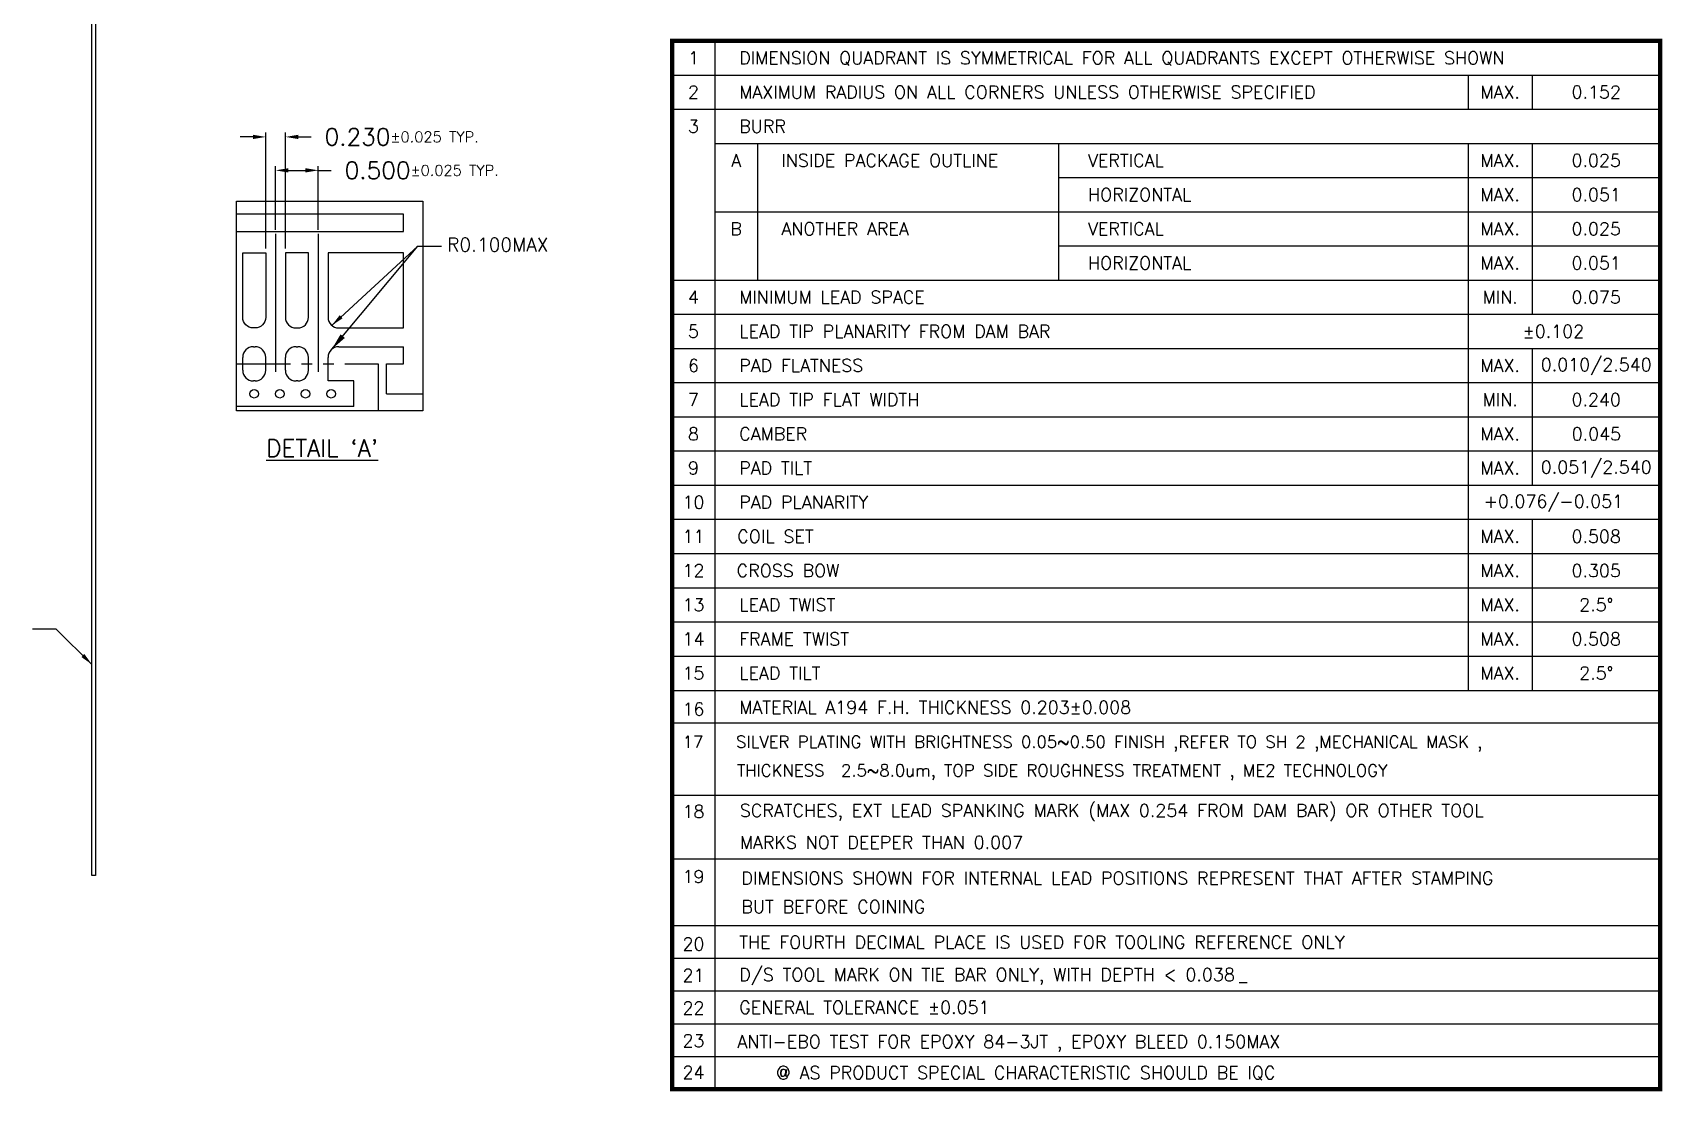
# Model space of a CAD drawing. Extents: x -204 to -64, y -54 to 30.
# Drawn here: x -143.6 to -67.3, y -53.2 to -3.6 of the extents above; entities that cross this region are included whole.
import ezdxf
from ezdxf.enums import TextEntityAlignment as Align
from ezdxf.lldxf.tags import DXFTag

# ---------------------------------------------------------------- set-up
doc = ezdxf.new("R2010")
doc.units = 0
doc.header["$LTSCALE"] = 8
doc.header["$MEASUREMENT"] = 0
doc.linetypes.add('PHANTOM', pattern=[63.5, 31.75, -6.35, 6.35, -6.35, 6.35, -6.35])
for name, color, linetype in [('BTM', 7, 'HIDDEN'), ('DIM', 7, 'Continuous'), ('LF-LINE', 1, 'Continuous'), ('PKG-OUT', 1, 'PHANTOM')]:
    doc.layers.add(name, color=color, linetype=linetype)
doc.styles.add('SIMPLEX', font='SIMPLEX.shx', dxfattribs={"height": 0.7})
doc.styles.get("Standard").update_dxf_attribs({"font": 'SIMPLEX.shx', "height": 0.8})
tags = doc.linetypes.add('HIDDEN', pattern=[0.375, 0.25, -0.125]).pattern_tags.tags
tags[6:7] = [DXFTag(74, 4), DXFTag(75, 0), DXFTag(340, '0'), DXFTag(46, 1.0), DXFTag(50, 0.0), DXFTag(44, 0.0), DXFTag(45, 0.0)]
tags[4:5] = [DXFTag(74, 4), DXFTag(75, 0), DXFTag(340, '0'), DXFTag(46, 1.0), DXFTag(50, 0.0), DXFTag(44, 0.0), DXFTag(45, 0.0)]
doc.dimstyles.new('LF', dxfattribs={"dimtxt": 0.8, "dimasz": 0.6, "dimexe": 0.2, "dimexo": 0.2, "dimgap": 0.2, "dimtad": 0, "dimdec": 3, "dimlfac": 1.25, "dimzin": 0, "dimdsep": 46, "dimtxsty": 'Standard', "dimcen": 0.2, "dimclrd": 2, "dimclre": 2, "dimclrt": 256, "dimadec": 0, "dimazin": 0, "dimtfac": 1, "dimtdec": 3, "dimtofl": 0, "dimtmove": 0, "dimatfit": 3, "dimfxl": 1, "dimtolj": 1, "dimtzin": 0, "dimarcsym": 0})
doc.dimstyles.new('UNIT', dxfattribs={"dimtxt": 0.7, "dimasz": 0.8, "dimexe": 0.2, "dimexo": 0.2, "dimgap": 0.2, "dimtad": 0, "dimdec": 3, "dimlfac": 0.15625, "dimzin": 0, "dimdsep": 46, "dimtxsty": 'SIMPLEX', "dimcen": 0.2, "dimclrd": 2, "dimclre": 2, "dimclrt": 256, "dimadec": 0, "dimazin": 0, "dimtfac": 1, "dimtdec": 3, "dimtofl": 0, "dimtmove": 0, "dimatfit": 3, "dimfxl": 1, "dimtolj": 1, "dimtzin": 0, "dimlwd": -1, "dimlwe": -1, "dimarcsym": 0})

# ---------------------------------------------------------------- blocks, each defined once
blk = doc.blocks.new('*D108')
at = {"layer": 'DEFPOINTS', "color": 0, "transparency": 16777216}
for p in [(78.414, -277.487), (76.414, -280.466), (78.414, -280.466)]:
    blk.add_point(p, dxfattribs=at)
at = {"layer": 'DIM', "color": 2, "lineweight": -2, "transparency": 16777216}
for p, q in [((76.414, -280.266), (76.414, -277.287)), ((77.014, -277.487), (77.814, -277.487)), ((78.414, -280.266), (78.414, -277.287)), ((78.414, -277.487), (79.014, -277.487))]:
    blk.add_line(p, q, dxfattribs=at)
at = {"layer": 'DIM', "color": 2, "transparency": 16777216}
for points in [[(77.014, -277.387), (77.014, -277.587), (76.414, -277.487)], [(77.814, -277.387), (77.814, -277.587), (78.414, -277.487)]]:
    blk.add_solid(points, dxfattribs=at)
at = {"layer": 'DIM', "transparency": 16777216, "insert": (83.262, -277.487), "char_height": 0.8, "attachment_point": 5}
blk.add_mtext('\\A1;0.500{\\H0.625x;%%P0.025 TYP.}', dxfattribs=at)
blk = doc.blocks.new('*D109')
at = {"layer": 'DEFPOINTS', "color": 0, "transparency": 16777216}
for p in [(76.874, -275.922), (75.954, -281.345), (76.874, -281.345)]:
    blk.add_point(p, dxfattribs=at)
at = {"layer": 'DIM', "color": 2, "lineweight": -2, "transparency": 16777216}
for p, q in [((75.354, -275.922), (74.754, -275.922)), ((75.954, -281.145), (75.954, -275.722)), ((76.874, -281.145), (76.874, -275.722)), ((77.474, -275.922), (78.074, -275.922))]:
    blk.add_line(p, q, dxfattribs=at)
at = {"layer": 'DIM', "color": 2, "transparency": 16777216}
for points in [[(75.354, -275.822), (75.354, -276.022), (75.954, -275.922)], [(77.474, -275.822), (77.474, -276.022), (76.874, -275.922)]]:
    blk.add_solid(points, dxfattribs=at)
at = {"layer": 'DIM', "transparency": 16777216, "insert": (82.322, -275.922), "char_height": 0.8, "attachment_point": 5}
blk.add_mtext('\\A1;0.230{\\H0.625x;%%P0.025 TYP.}', dxfattribs=at)

msp = doc.modelspace()

# ---------------------------------------------------------------- linework, layer by layer
at = {"ltscale": 0.3}
for p, q in [((-133.2897, -18.31716), (-133.2097, -18.31716)), ((-131.2897, -18.31716), (-131.2097, -18.31716)), ((-129.2897, -18.31716), (-126.2497, -18.31716)), ((-126.2497, -19.11716), (-126.2497, -18.31716)), ((-133.7897, -19.41716), (-133.7897, -18.81716)), ((-132.7097, -19.41716), (-132.7097, -18.81716)), ((-131.7897, -19.41716), (-131.7897, -18.81716)), ((-130.7097, -19.41716), (-130.7097, -18.81716)), ((-129.7897, -19.91716), (-129.7897, -18.81716)), ((-127.0497, -20.51716), (-127.0497, -19.11716)), ((-127.0497, -19.11716), (-126.2497, -19.11716)), ((-133.2097, -19.91716), (-133.2897, -19.91716)), ((-131.2097, -19.91716), (-131.2897, -19.91716)), ((-128.5897, -19.91716), (-129.7897, -19.91716)), ((-128.5897, -21.11716), (-128.5897, -19.91716)), ((-127.0497, -20.51716), (-125.35613, -20.51716)), ((-128.5897, -21.11716), (-134.08667, -21.11716))]:
    msp.add_line(p, q, dxfattribs=at)
msp.add_line((-87.10987, -48.08325), (-86.72737, -48.08325))
msp.add_lwpolyline([(-140.85124, 19.32307), (-140.68884, 19.32307), (-140.68884, -43.07693), (-140.85124, -43.07693)], close=True)
at = {"color": 4, "linetype": 'HIDDEN', "ltscale": 0.3}
msp.add_lwpolyline([(-134.08667, -21.3154), (-134.08667, -11.49561), (-125.35613, -11.49561), (-125.35613, -21.3154)], close=True, dxfattribs=at)
msp.add_lwpolyline([(-134.08667, -12.91716), (-126.2497, -12.91716), (-126.2497, -12.11716), (-134.08667, -12.11716)])
for points in [[(-133.2097, -17.43716), (-133.2897, -17.43716, -0.41421356), (-133.7897, -16.93716), (-133.7897, -13.91716), (-132.7097, -13.91716), (-132.7097, -16.93716, -0.41421356)], [(-131.2897, -17.43716), (-131.2097, -17.43716, 0.41421356), (-130.7097, -16.93716), (-130.7097, -13.91716), (-131.7897, -13.91716), (-131.7897, -16.93716, 0.41421356)], [(-129.2897, -17.43716), (-126.2497, -17.43716), (-126.2497, -13.91716), (-129.7897, -13.91716), (-129.7897, -16.93716, 0.41421356)]]:
    msp.add_lwpolyline(points, format="xyb", close=True)
for centre in [(-133.2497, -20.51716), (-130.8497, -20.51716)]:
    msp.add_circle(centre, 0.2)
at = {"ltscale": 0.3}
for centre, start, end in [((-133.2897, -18.81716), 90, 180), ((-133.2097, -18.81716), 0, 90), ((-131.2897, -18.81716), 90, 180), ((-131.2097, -18.81716), 0, 90), ((-129.2897, -18.81716), 90, 180), ((-133.2897, -19.41716), 180, 270), ((-133.2097, -19.41716), 270, 0), ((-131.2897, -19.41716), 180, 270), ((-131.2097, -19.41716), 270, 0)]:
    msp.add_arc(centre, 0.5, start, end, dxfattribs=at)
at = {"layer": 'BTM', "ltscale": 0.3}
for centre in [(-132.0497, -20.51716), (-129.6497, -20.51716)]:
    msp.add_circle(centre, 0.2, dxfattribs=at)
at = {"layer": 'DIM', "color": 6, "linetype": 'HIDDEN'}
for p, q in [((-132.2497, -13.03853), (-132.2497, -19.49931)), ((-130.2497, -13.03853), (-130.2497, -19.49931))]:
    msp.add_line(p, q, dxfattribs=at)
at = {"layer": 'LF-LINE'}
for p, q in [((-111.67303, -3.99568), (-111.67303, -29.59699)), ((-113.67313, -5.59576), (-67.3799, -5.59576)), ((-76.38036, -5.59576), (-76.38036, -7.19584)), ((-73.38021, -5.59576), (-73.38021, -7.19584)), ((-113.67313, -7.19584), (-67.3799, -7.19584)), ((-111.67303, -8.79593), (-67.3799, -8.79593)), ((-109.67292, -8.79593), (-109.67292, -15.19625)), ((-95.56752, -8.79593), (-95.56752, -15.19625)), ((-76.38036, -8.79593), (-76.38036, -29.59699)), ((-73.38021, -8.79593), (-73.38021, -16.79634)), ((-95.56752, -10.39601), (-67.3799, -10.39601)), ((-111.67303, -11.99609), (-67.3799, -11.99609)), ((-95.56752, -13.59617), (-67.3799, -13.59617)), ((-113.67313, -15.19625), (-67.3799, -15.19625)), ((-113.67313, -16.79634), (-67.3799, -16.79634)), ((-113.67313, -18.39642), (-67.3799, -18.39642)), ((-73.38021, -18.39642), (-73.38021, -24.79675)), ((-113.67313, -19.9965), (-67.3799, -19.9965)), ((-113.67313, -21.59658), (-67.3799, -21.59658)), ((-113.67313, -23.19667), (-67.3799, -23.19667)), ((-113.67313, -24.79675), (-67.3799, -24.79675)), ((-113.67313, -26.39683), (-67.3799, -26.39683)), ((-73.38021, -26.39683), (-73.38021, -29.59699)), ((-113.67313, -27.99691), (-67.3799, -27.99691)), ((-113.67313, -29.59699), (-67.3799, -29.59699)), ((-111.67303, -29.59699), (-111.67303, -53.07929)), ((-76.38036, -29.59699), (-76.38036, -34.39724)), ((-73.38021, -29.59699), (-73.38021, -34.39724)), ((-113.67313, -31.19708), (-67.3799, -31.19708)), ((-113.67313, -32.79716), (-67.3799, -32.79716)), ((-113.67313, -34.4075), (-67.3799, -34.4075)), ((-113.67313, -35.92341), (-67.3799, -35.92341)), ((-113.67313, -39.30478), (-67.3799, -39.30478)), ((-113.67313, -42.28508), (-67.3799, -42.28508)), ((-113.67313, -45.40897), (-67.3799, -45.40897)), ((-113.67313, -46.94303), (-67.3799, -46.94303)), ((-113.67313, -48.4771), (-67.3799, -48.4771)), ((-113.67313, -50.01116), (-67.3799, -50.01116)), ((-113.67313, -51.54522), (-67.3799, -51.54522)), ((-113.67313, -53.07929), (-67.3799, -53.07929))]:
    msp.add_line(p, q, dxfattribs=at)
at = {"layer": 'LF-LINE', "const_width": 0.20001}
msp.add_lwpolyline([(-67.3799, -53.07929), (-67.3799, -3.99568), (-113.67313, -3.99568), (-113.67313, -53.07929)], close=True, dxfattribs=at)
at = {"layer": 'PKG-OUT', "ltscale": 0.01}
msp.add_lwpolyline([(-134.08667, -19.11716), (-127.4497, -19.11716), (-127.4497, -21.3154)], dxfattribs=at)

# ---------------------------------------------------------------- texts
at = {"style": 'SIMPLEX'}
for s, height, p in [('1', 0.60003, (-112.67308, -4.79572)), ('2', 0.60003, (-112.67308, -6.3958)), ('MAX.', 0.600031, (-74.88028, -6.3958)), ('0.152', 0.600031, (-70.38005, -6.3958)), ('3', 0.60003, (-112.67308, -7.99589)), ('A', 0.60003, (-110.67297, -9.59597)), ('MAX.', 0.600031, (-74.88028, -9.59597)), ('0.025', 0.600031, (-70.38005, -9.59597)), ('MAX.', 0.600031, (-74.88028, -11.19605)), ('B', 0.60003, (-110.67297, -12.79613)), ('MAX.', 0.600031, (-74.88028, -12.79613)), ('0.025', 0.600031, (-70.38005, -12.79613)), ('MAX.', 0.600031, (-74.88028, -14.39621)), ('4', 0.60003, (-112.67308, -15.9963)), ('MIN.', 0.600031, (-74.88028, -15.9963)), ('0.075', 0.600031, (-70.38005, -15.9963)), ('5', 0.60003, (-112.67308, -17.59638)), ('%%P0.102', 0.600031, (-72.38575, -17.59638)), ('6', 0.60003, (-112.67308, -19.19646)), ('MAX.', 0.600031, (-74.88028, -19.19646)), ('0.010/2.540', 0.6000308, (-70.38005, -19.19646)), ('7', 0.60003, (-112.67308, -20.79654)), ('MIN.', 0.600031, (-74.88028, -20.79654)), ('0.240', 0.600031, (-70.38005, -20.79654)), ('8', 0.60003, (-112.67308, -22.39662)), ('MAX.', 0.600031, (-74.88028, -22.39662)), ('0.051/2.540', 0.6000308, (-70.38005, -23.99671)), ('9', 0.60003, (-112.67308, -23.99671)), ('MAX.', 0.600031, (-74.88028, -23.99671)), ('+0.076/-0.051', 0.6000308, (-72.38575, -25.59679)), ('10', 0.600031, (-112.67308, -25.59679)), ('11', 0.600031, (-112.67308, -27.19687)), ('MAX.', 0.600031, (-74.88028, -27.19687)), ('0.508', 0.600031, (-70.38005, -27.19687)), ('12', 0.600031, (-112.67308, -28.79695)), ('MAX.', 0.600031, (-74.88028, -28.79695)), ('13', 0.600031, (-112.67308, -30.39703)), ('MAX.', 0.600031, (-74.88028, -30.39703)), ('2.5%%D', 0.600031, (-70.38005, -30.39703)), ('14', 0.600031, (-112.67308, -31.99712)), ('MAX.', 0.600031, (-74.88028, -31.99712)), ('0.508', 0.600031, (-70.38005, -31.99712)), ('15', 0.600031, (-112.67308, -33.5972)), ('MAX.', 0.600031, (-74.88028, -33.5972)), ('2.5%%D', 0.600031, (-70.38005, -33.5972)), ('16', 0.600031, (-112.67308, -35.28145)), ('17', 0.566129, (-112.69729, -36.81431)), ('18', 0.600031, (-112.67308, -40.07638)), ('19', 0.600031, (-112.67308, -43.12054)), ('20', 0.600031, (-112.67308, -46.27796)), ('21', 0.600031, (-112.67308, -47.74292)), ('22', 0.600031, (-112.67308, -49.27698)), ('23', 0.600031, (-112.67308, -50.81104)), ('24', 0.600031, (-112.67308, -52.2877))]:
    msp.add_text(s, height=height, dxfattribs=at).set_placement(p, align=Align.MIDDLE)
for s, height, p in [('DIMENSION QUADRANT IS SYMMETRICAL FOR ALL QUADRANTS EXCEPT OTHERWISE SHOWN', 0.6000308, (-110.53025, -5.09574)), ('MAXIMUM RADIUS ON ALL CORNERS UNLESS OTHERWISE SPECIFIED', 0.6000308, (-110.53025, -6.69582)), ('BURR', 0.600031, (-110.53025, -8.2959)), ('INSIDE PACKAGE OUTLINE', 0.6000308, (-108.5536, -9.89598)), ('VERTICAL', 0.600031, (-94.18728, -9.89598)), ('HORIZONTAL', 0.600031, (-94.18728, -11.49607)), ('ANOTHER AREA', 0.6000308, (-108.5536, -13.09615)), ('VERTICAL', 0.600031, (-94.18728, -13.09615)), ('R0.100MAX', 0.64, (-124.2151, -13.8548)), ('HORIZONTAL', 0.600031, (-94.18728, -14.69623)), ('MINIMUM LEAD SPACE ', 0.6000308, (-110.53025, -16.29631)), ('LEAD TIP PLANARITY FROM DAM BAR', 0.6000308, (-110.53025, -17.89639)), ('PAD FLATNESS', 0.6000308, (-110.53025, -19.49648)), ('LEAD TIP FLAT WIDTH', 0.6000308, (-110.53025, -21.09656)), ('CAMBER', 0.600031, (-110.53025, -22.69664)), ('PAD TILT', 0.600031, (-110.53025, -24.29672)), ('PAD PLANARITY ', 0.6000308, (-110.53025, -25.8968)), ('COIL SET', 0.600031, (-110.61968, -27.49689)), ('CROSS BOW', 0.600031, (-110.65066, -29.09697)), ('LEAD TWIST', 0.600031, (-110.53025, -30.69705)), ('FRAME TWIST', 0.6000308, (-110.53025, -32.29713)), ('LEAD TILT', 0.600031, (-110.53025, -33.89721)), ('MATERIAL A194 F.H. THICKNESS 0.203%%P0.008', 0.6000308, (-110.53025, -35.4973)), ('SCRATCHES, EXT LEAD SPANKING MARK (MAX 0.254 FROM DAM BAR) OR OTHER TOOL', 0.6000308, (-110.50169, -40.32974)), ('MARKS NOT DEEPER THAN 0.007', 0.6000308, (-110.50169, -41.82388)), ('DIMENSIONS SHOWN FOR INTERNAL LEAD POSITIONS REPRESENT THAT AFTER STAMPING', 0.6000308, (-110.42778, -43.49698)), ('BUT BEFORE COINING', 0.6000308, (-110.42778, -44.82806)), ('THE FOURTH DECIMAL PLACE IS USED FOR TOOLING REFERENCE ONLY', 0.6000308, (-110.53025, -46.49551)), ('D/S TOOL MARK ON TIE BAR ONLY, WITH DEPTH < 0.038', 0.6000308, (-110.53025, -48.01362)), ('GENERAL TOLERANCE %%P0.051', 0.6000308, (-110.53025, -49.54769))]:
    msp.add_text(s, height=height, dxfattribs=at).set_placement(p)
at = {"color": 1, "style": 'SIMPLEX'}
for s, height, p in [('0.051', 0.600031, (-70.38005, -11.19605)), ('0.051', 0.600031, (-70.38005, -14.39621)), ('0.045', 0.600031, (-70.37231, -22.39662)), ('0.305', 0.600031, (-70.38005, -28.79695)), ('@ AS PRODUCT SPECIAL CHARACTERISTIC SHOULD BE IQC', 0.6000308, (-97.10809, -52.33304))]:
    msp.add_text(s, height=height, dxfattribs=at).set_placement(p, align=Align.MIDDLE)
for s, height, p in [('SILVER PLATING WITH BRIGHTNESS 0.05~0.50 FINISH ,REFER TO SH 2 ,MECHANICAL MASK ,', 0.566129, (-110.67553, -37.09738)), ('THICKNESS  2.5~8.0um, TOP SIDE ROUGHNESS TREATMENT , ME2 TECHNOLOGY ', 0.566129, (-110.63775, -38.43438)), ('ANTI-EBO TEST FOR EPOXY 84-3JT , EPOXY BLEED 0.150MAX', 0.6000308, (-110.61559, -51.15008))]:
    msp.add_text(s, height=height, dxfattribs=at).set_placement(p)
at = {"layer": 'DIM', "color": 1, "style": 'SIMPLEX'}
msp.add_text("%%uDETAIL `A'", height=0.8, dxfattribs=at).set_placement((-132.69046, -23.46422))

# ---------------------------------------------------------------- dimensions: what is measured, and where the dimension line sits
at = {"layer": 'DIM'}
for base, p1, p2, text, picture, middle in [((-131.7897, -8.49395), (-132.7097, -13.91716), (-131.7897, -13.91716), '0.230{\\H0.625x;%%P0.025 TYP.}', '*D109', (-126.34208, -8.49395)), ((-130.2497, -10.05895), (-132.2497, -13.03853), (-130.2497, -13.03853), '0.500{\\H0.625x;%%P0.025 TYP.}', '*D108', (-125.40208, -10.05895))]:
    dim = msp.add_linear_dim(base=base, p1=p1, p2=p2, text=text, dimstyle='LF', dxfattribs=at)
    dim.commit()
    dim.dimension.update_dxf_attribs({"geometry": picture, "text_midpoint": middle, "insert": (-208.66417, 267.42797)})

# ---------------------------------------------------------------- leaders
at = {"layer": 'DIM', "color": 1}
for points in [[(-129.6199, -17.31911), (-125.58144, -13.60903), (-124.47894, -13.61047)], [(-140.85124, -33.19256), (-142.53122, -31.54572), (-143.63372, -31.54716)]]:
    msp.add_leader(points, dimstyle='LF', override={"dimgap": 0.2, "dimtad": 0, "dimarcsym": 1}, dxfattribs=at)
at = {"layer": 'DIM'}
msp.add_leader([(-129.61902, -18.43431), (-125.58144, -13.60903)], dimstyle='UNIT', override={"dimgap": 0.2, "dimtad": 0, "dimfxl": 0.18}, dxfattribs=at)

doc.saveas('drawing.dxf')
